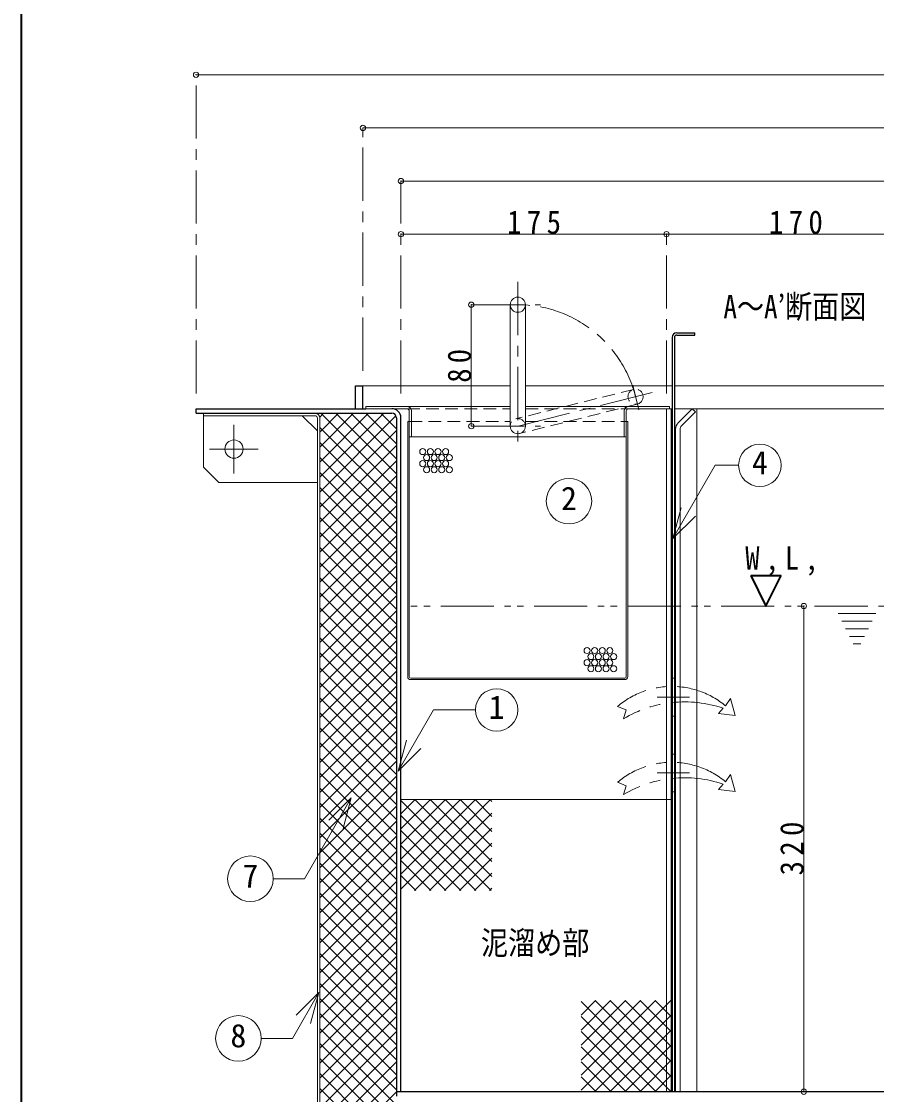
# Model space of a CAD drawing. Units: millimetres at full size, sheet at 1:7. Extents: x -1480 to 1355, y -979 to 988.
# Drawn here: x -1480 to -916, y -613 to 94 of the extents above; entities that cross this region are included whole.
import ezdxf
from ezdxf.enums import TextEntityAlignment as Align

# ---------------------------------------------------------------- set-up
doc = ezdxf.new("R2010")
doc.units = ezdxf.units.MM
doc.header["$LTSCALE"] = 7
doc.header["$PDMODE"] = 32
doc.header["$PDSIZE"] = 3.5
for name, pattern in [('CHAIN1', [8, 5, -1, 1, -1]), ('DASHED1', [1.8, 1.2, -0.6]), ('DOUBLE_CHAIN1', [8.8, 5, -1, 0.6, -0.6, 0.6, -1])]:
    doc.linetypes.add(name, pattern=pattern)
doc.layers.add('0-0_ﾚｲﾔ1', color=4, linetype='Continuous', lineweight=9)
doc.styles.add('ＭＳ ゴシック', font='')
doc.styles.get('ＭＳ ゴシック').set_extended_font_data('MS Gothic')

msp = doc.modelspace()

# ---------------------------------------------------------------- linework, layer by layer
at = {"layer": '0-0_ﾚｲﾔ1', "color": 1, "lineweight": 40}
for p, q in [((-1479.745, -979.045), (-1479.745, 987.955)), ((-999.245, -271.045), (-979.245, -271.045))]:
    msp.add_line(p, q, dxfattribs=at)
at = {"layer": '0-0_ﾚｲﾔ1'}
for p, q in [((-1364.745, 58.955), (-394.745, 58.955)), ((-1254.745, 23.955), (-504.745, 23.955)), ((-1229.745, -11.045), (-529.745, -11.045)), ((-1229.745, -46.045), (-1054.745, -46.045)), ((-1054.745, -46.045), (-884.745, -46.045)), ((-1183.391, -92.545), (-1183.391, -172.545)), ((-1254.745, -146.045), (-1157.745, -146.045)), ((-1147.745, -146.045), (-1050.495, -146.045)), ((-1048.995, -146.045), (-504.745, -146.045)), ((-1225.745, -159.545), (-1157.745, -159.545)), ((-1079.745, -159.545), (-1147.745, -159.545)), ((-1051.745, -161.045), (-1050.995, -161.045)), ((-884.745, -161.045), (-1049.495, -161.045)), ((-1034.745, -611.045), (-1034.745, -161.045)), ((-1359.745, -199.645), (-1359.745, -165.645)), ((-1294.745, -165.645), (-1284.745, -175.645)), ((-1283.217, -166.569), (-1280.693, -164.045)), ((-1283.145, -206.095), (-1241.095, -164.045)), ((-1283.145, -196.196), (-1250.995, -164.045)), ((-1283.145, -186.296), (-1260.894, -164.045)), ((-1283.145, -176.397), (-1270.794, -164.045)), ((-1283.145, -215.995), (-1232.996, -165.845)), ((-1282.587, -164.045), (-1232.745, -213.888)), ((-1272.688, -164.045), (-1232.745, -203.988)), ((-1262.788, -164.045), (-1232.745, -194.089)), ((-1252.889, -164.045), (-1232.745, -184.189)), ((-1242.989, -164.045), (-1232.745, -174.29)), ((-1225.245, -169.545), (-1224.245, -169.545)), ((-1225.245, -337.545), (-1225.245, -169.545)), ((-1081.245, -169.545), (-1080.245, -169.545)), ((-1080.245, -337.545), (-1080.245, -169.545)), ((-1283.145, -173.387), (-1232.745, -223.787)), ((-1283.145, -225.894), (-1232.745, -175.494)), ((-1283.145, -183.287), (-1232.745, -233.687)), ((-1224.245, -337.545), (-1224.245, -179.545)), ((-1222.745, -179.545), (-1082.745, -179.545)), ((-1081.245, -337.545), (-1081.245, -179.545)), ((-1283.145, -235.794), (-1232.745, -185.394)), ((-1283.145, -193.186), (-1232.745, -243.586)), ((-1283.145, -245.693), (-1232.745, -195.293)), ((-1359.745, -199.645), (-1349.745, -209.645)), ((-1283.145, -203.086), (-1232.745, -253.486)), ((-1349.745, -209.645), (-1284.745, -209.645)), ((-1283.145, -255.593), (-1232.745, -205.193)), ((-1283.145, -212.985), (-1232.745, -263.385)), ((-1283.145, -265.492), (-1232.745, -215.092)), ((-1283.145, -222.885), (-1232.745, -273.285)), ((-1283.145, -275.392), (-1232.745, -224.992)), ((-1283.145, -232.784), (-1232.745, -283.184)), ((-1283.145, -285.291), (-1232.745, -234.891)), ((-1283.145, -242.684), (-1232.745, -293.084)), ((-1283.145, -295.191), (-1232.745, -244.791)), ((-1283.145, -252.583), (-1232.745, -302.983)), ((-1283.145, -305.09), (-1232.745, -254.69)), ((-1283.145, -262.483), (-1232.745, -312.883)), ((-1283.145, -314.99), (-1232.745, -264.59)), ((-1283.145, -272.382), (-1232.745, -322.782)), ((-1283.145, -324.889), (-1232.745, -274.489)), ((-1283.145, -282.282), (-1232.745, -332.682)), ((-1283.145, -334.789), (-1232.745, -284.389)), ((-1283.145, -292.181), (-1232.745, -342.581)), ((-1283.145, -344.688), (-1232.745, -294.288)), ((-964.245, -291.045), (-964.245, -611.045)), ((-1283.145, -302.081), (-1232.745, -352.481)), ((-1283.145, -354.588), (-1232.745, -304.188)), ((-1283.145, -311.98), (-1232.745, -362.38)), ((-1283.145, -364.487), (-1232.745, -314.087)), ((-1283.145, -321.88), (-1232.745, -372.28)), ((-1283.145, -374.387), (-1232.745, -323.987)), ((-1283.145, -331.779), (-1232.745, -382.179)), ((-1283.145, -384.286), (-1232.745, -333.886)), ((-1082.245, -338.545), (-1223.245, -338.545)), ((-1283.145, -341.678), (-1232.745, -392.078)), ((-1283.145, -394.186), (-1232.745, -343.786)), ((-1082.245, -339.545), (-1223.245, -339.545)), ((-1283.145, -351.578), (-1232.745, -401.978)), ((-1283.145, -404.085), (-1232.745, -353.685)), ((-1283.145, -361.477), (-1232.745, -411.877)), ((-1283.145, -413.985), (-1232.745, -363.585)), ((-1283.145, -371.377), (-1232.745, -421.777)), ((-1283.145, -423.884), (-1232.745, -373.484)), ((-1283.145, -381.276), (-1232.745, -431.676)), ((-1283.145, -433.784), (-1232.745, -383.384)), ((-1283.145, -391.176), (-1232.745, -441.576)), ((-1283.145, -443.683), (-1232.745, -393.283)), ((-1283.145, -401.075), (-1232.745, -451.475)), ((-1283.145, -453.583), (-1232.745, -403.183)), ((-1283.145, -410.975), (-1232.745, -461.375)), ((-1283.145, -463.482), (-1232.745, -413.082)), ((-1283.145, -420.874), (-1232.745, -471.274)), ((-1283.145, -473.382), (-1232.745, -422.982)), ((-1229.745, -477.543), (-1170.747, -418.545)), ((-1229.745, -467.644), (-1180.647, -418.545)), ((-1229.745, -457.744), (-1190.546, -418.545)), ((-1229.745, -447.845), (-1200.446, -418.545)), ((-1229.745, -437.945), (-1210.345, -418.545)), ((-1229.745, -428.046), (-1220.245, -418.545)), ((-1050.995, -418.545), (-1229.745, -418.545)), ((-1229.745, -419.171), (-1170.371, -478.545)), ((-1220.472, -418.545), (-1169.745, -469.272)), ((-1210.572, -418.545), (-1169.745, -459.372)), ((-1200.673, -418.545), (-1169.745, -449.473)), ((-1190.773, -418.545), (-1169.745, -439.573)), ((-1180.874, -418.545), (-1169.745, -429.674)), ((-1170.974, -418.545), (-1169.745, -419.774)), ((-1283.145, -430.774), (-1232.745, -481.174)), ((-1229.745, -429.071), (-1180.271, -478.545)), ((-1220.848, -478.545), (-1169.745, -427.443)), ((-1283.145, -483.281), (-1232.745, -432.881)), ((-1210.948, -478.545), (-1169.745, -437.342)), ((-1283.145, -440.673), (-1232.745, -491.073)), ((-1283.145, -493.181), (-1232.745, -442.781)), ((-1229.745, -438.97), (-1190.17, -478.545)), ((-1283.145, -450.573), (-1232.745, -500.973)), ((-1229.745, -448.87), (-1200.07, -478.545)), ((-1201.049, -478.545), (-1169.745, -447.242)), ((-1283.145, -503.08), (-1232.745, -452.68)), ((-1229.745, -458.769), (-1209.969, -478.545)), ((-1191.149, -478.545), (-1169.745, -457.141)), ((-1283.145, -460.472), (-1232.745, -510.872)), ((-1283.145, -512.98), (-1232.745, -462.58)), ((-1283.145, -470.372), (-1232.745, -520.772)), ((-1283.145, -522.879), (-1232.745, -472.479)), ((-1229.745, -468.669), (-1219.869, -478.545)), ((-1181.25, -478.545), (-1169.745, -467.041)), ((-1283.145, -480.271), (-1232.745, -530.671)), ((-1171.35, -478.545), (-1169.745, -476.94)), ((-1283.145, -532.779), (-1232.745, -482.379)), ((-1283.145, -490.171), (-1232.745, -540.571)), ((-1283.145, -542.678), (-1232.745, -492.278)), ((-1283.145, -500.07), (-1232.745, -550.47)), ((-1283.145, -552.578), (-1232.745, -502.178)), ((-1283.145, -509.97), (-1232.745, -560.37)), ((-1283.145, -562.477), (-1232.745, -512.077)), ((-1283.145, -519.869), (-1232.745, -570.269)), ((-1283.145, -572.377), (-1232.745, -521.977)), ((-1283.145, -529.769), (-1232.745, -580.169)), ((-1283.145, -582.276), (-1232.745, -531.876)), ((-1283.145, -539.668), (-1232.745, -590.068)), ((-1283.145, -592.176), (-1232.745, -541.776)), ((-1283.145, -549.568), (-1232.745, -599.968)), ((-1110.995, -610.043), (-1051.997, -551.045)), ((-1110.995, -600.144), (-1061.897, -551.045)), ((-1110.995, -590.244), (-1071.796, -551.045)), ((-1110.995, -580.345), (-1081.696, -551.045)), ((-1110.995, -570.445), (-1091.595, -551.045)), ((-1110.995, -560.546), (-1101.495, -551.045)), ((-1101.722, -551.045), (-1050.995, -601.772)), ((-1091.822, -551.045), (-1050.995, -591.872)), ((-1081.923, -551.045), (-1050.995, -581.973)), ((-1072.023, -551.045), (-1050.995, -572.073)), ((-1062.124, -551.045), (-1050.995, -562.174)), ((-1052.224, -551.045), (-1050.995, -552.274)), ((-1283.145, -602.075), (-1232.745, -551.675)), ((-1110.995, -551.671), (-1051.621, -611.045)), ((-1283.145, -559.467), (-1232.745, -609.867)), ((-1283.145, -611.975), (-1232.745, -561.575)), ((-1110.995, -561.571), (-1061.521, -611.045)), ((-1102.098, -611.045), (-1050.995, -559.943)), ((-1283.145, -569.367), (-1183.067, -669.445)), ((-1283.145, -621.874), (-1232.745, -571.474)), ((-1110.995, -571.47), (-1071.42, -611.045)), ((-1092.198, -611.045), (-1050.995, -569.842)), ((-1283.145, -579.266), (-1192.966, -669.445)), ((-1283.145, -631.774), (-1232.745, -581.374)), ((-1110.995, -581.37), (-1081.32, -611.045)), ((-1082.299, -611.045), (-1050.995, -579.742)), ((-1283.145, -589.166), (-1202.866, -669.445)), ((-1283.145, -641.673), (-1232.745, -591.273)), ((-1110.995, -591.269), (-1091.219, -611.045)), ((-1072.399, -611.045), (-1050.995, -589.641)), ((-1283.145, -599.065), (-1212.765, -669.445)), ((-1062.5, -611.045), (-1050.995, -599.541)), ((-1283.145, -651.573), (-1232.745, -601.173)), ((-1110.995, -601.169), (-1101.119, -611.045)), ((-1283.145, -608.965), (-1222.665, -669.445)), ((-1283.145, -661.472), (-1232.745, -611.072)), ((-1052.6, -611.045), (-1050.995, -609.44))]:
    msp.add_line(p, q, dxfattribs=at)
at = {"layer": '0-0_ﾚｲﾔ1', "linetype": 'CHAIN1'}
for p, q in [((-1364.745, -151.045), (-1364.745, 58.955)), ((-1254.745, -136.045), (-1254.745, 23.955)), ((-1229.745, -151.045), (-1229.745, -11.045)), ((-1054.745, -151.045), (-1054.745, -46.045)), ((-1152.745, -77.545), (-1152.745, -187.545)), ((-1183.391, -92.545), (-1137.745, -92.545)), ((-1077.028, -145.572), (-1072.991, -161.705)), ((-1064.292, -150.41), (-1152.745, -172.545)), ((-1339.745, -203.645), (-1339.745, -171.645)), ((-1183.391, -172.545), (-1137.745, -172.545)), ((-1323.745, -187.645), (-1355.745, -187.645)), ((-1039.495, -351.045), (-1060.995, -351.045)), ((-1015.776, -356.896), (-1012.607, -352.049)), ((-1012.607, -352.049), (-1009.438, -363.235)), ((-1039.495, -401.045), (-1060.995, -401.045)), ((-1015.776, -406.896), (-1012.607, -402.049)), ((-1012.607, -402.049), (-1009.438, -413.235))]:
    msp.add_line(p, q, dxfattribs=at)
at = {"layer": '0-0_ﾚｲﾔ1', "color": 7, "lineweight": 18}
for p, q in [((-1157.745, -92.545), (-1157.745, -172.545)), ((-1147.745, -92.545), (-1147.745, -172.545)), ((-1252.745, -159.545), (-1252.745, -161.045)), ((-1252.745, -159.545), (-1225.745, -159.545)), ((-1225.745, -161.045), (-1252.745, -161.045)), ((-1224.245, -179.545), (-1224.245, -162.545)), ((-1222.745, -162.545), (-1222.745, -179.545)), ((-1082.745, -162.545), (-1082.745, -179.545)), ((-1081.245, -179.545), (-1081.245, -162.545)), ((-1079.745, -159.545), (-1052.745, -159.545)), ((-1079.745, -161.045), (-1051.745, -161.045)), ((-1054.745, -611.045), (-1054.745, -161.045)), ((-1052.745, -161.045), (-1052.745, -159.545)), ((-1051.745, -611.045), (-1051.745, -161.045)), ((-1359.745, -165.645), (-1359.745, -164.045)), ((-1286.345, -165.645), (-1359.745, -165.645)), ((-1284.745, -667.845), (-1284.745, -167.245)), ((-1283.145, -666.245), (-1283.145, -167.245)), ((-1044.867, -172.409), (-1035.624, -163.167)), ((-1048.745, -174.531), (-1048.745, -611.045)), ((-1045.745, -174.531), (-1045.745, -611.045)), ((-1224.245, -179.545), (-1222.745, -179.545)), ((-1082.745, -179.545), (-1081.245, -179.545)), ((-1050.528, -246.641), (-1045.093, -226.356)), ((-1050.528, -246.641), (-1035.679, -231.791)), ((-1231.496, -399.781), (-1226.061, -379.497)), ((-1231.496, -399.781), (-1216.647, -384.932)), ((-1262.44, -417.378), (-1293.241, -470.727)), ((-1262.44, -417.378), (-1277.29, -432.228)), ((-1262.44, -417.378), (-1267.876, -437.663)), ((-1313.902, -470.727), (-1293.241, -470.727)), ((-1283.865, -545.779), (-1301.256, -575.9)), ((-1283.865, -545.779), (-1298.714, -560.628)), ((-1283.865, -545.779), (-1289.3, -566.063)), ((-1321.832, -575.9), (-1301.256, -575.9))]:
    msp.add_line(p, q, dxfattribs=at)
at = {"layer": '0-0_ﾚｲﾔ1', "color": 5, "lineweight": 25}
for p, q in [((-1047.995, -111.045), (-1035.995, -111.045)), ((-1047.995, -112.545), (-1035.995, -112.545)), ((-1035.995, -112.545), (-1035.995, -111.045)), ((-1050.995, -114.045), (-1050.995, -611.045)), ((-1049.495, -114.045), (-1049.495, -611.045)), ((-1259.745, -161.045), (-1259.745, -146.045)), ((-1259.745, -146.045), (-1254.745, -146.045)), ((-1254.745, -161.045), (-1254.745, -146.045)), ((-1364.745, -164.045), (-1364.745, -161.045)), ((-1364.745, -161.045), (-1252.745, -161.045)), ((-1364.745, -164.045), (-1235.745, -164.045)), ((-1232.745, -167.045), (-1232.745, -614.045)), ((-1229.745, -611.045), (-1229.745, -167.045)), ((-526.745, -611.045), (-1232.745, -611.045))]:
    msp.add_line(p, q, dxfattribs=at)
at = {"layer": '0-0_ﾚｲﾔ1', "linetype": 'DASHED1'}
for p, q in [((-1076.504, -148.312), (-1153.959, -167.695)), ((-1225.745, -161.045), (-1157.745, -161.045)), ((-1074.076, -158.012), (-1151.531, -177.396)), ((-1147.745, -161.045), (-1079.745, -161.045)), ((-1224.245, -169.545), (-1157.745, -169.545)), ((-1147.745, -169.545), (-1081.245, -169.545)), ((-1049.495, -338.545), (-1050.995, -338.545)), ((-1049.495, -363.545), (-1050.995, -363.545)), ((-1049.495, -388.545), (-1050.995, -388.545)), ((-1049.495, -413.545), (-1050.995, -413.545))]:
    msp.add_line(p, q, dxfattribs=at)
at = {"layer": '0-0_ﾚｲﾔ1', "linetype": 'DOUBLE_CHAIN1'}
for p, q in [((-675.745, -291.045), (-1224.745, -291.045)), ((-916.745, -296.045), (-941.745, -296.045)), ((-919.245, -301.045), (-939.245, -301.045)), ((-921.745, -306.045), (-936.745, -306.045)), ((-924.245, -311.045), (-934.245, -311.045)), ((-926.745, -316.045), (-931.745, -316.045))]:
    msp.add_line(p, q, dxfattribs=at)
at = {"layer": '0-0_ﾚｲﾔ1', "color": 7, "lineweight": 18}
for points in [[(-1046.988, -170.288), (-1037.745, -161.045), (-1035.624, -163.167)], [(-1050.528, -246.641), (-1022.647, -198.35), (-1007.215, -198.35)], [(-1231.496, -399.781), (-1208.248, -359.514), (-1180.672, -359.514)]]:
    msp.add_lwpolyline(points, dxfattribs=at)
at = {"layer": '0-0_ﾚｲﾔ1', "color": 1, "lineweight": 40}
msp.add_lwpolyline([(-999.245, -271.045), (-989.245, -291.045), (-979.245, -271.045)], dxfattribs=at)
at = {"layer": '0-0_ﾚｲﾔ1', "linetype": 'CHAIN1'}
for points in [[(-1086.994, -357.176), (-1081.401, -359.506), (-1083.079, -365.286)], [(-1017.454, -358.388), (-1020.437, -361.93), (-1009.438, -363.235)], [(-1086.994, -407.176), (-1081.401, -409.506), (-1083.079, -415.286)], [(-1017.454, -408.388), (-1020.437, -411.93), (-1009.438, -413.235)]]:
    msp.add_lwpolyline(points, dxfattribs=at)
at = {"layer": '0-0_ﾚｲﾔ1', "color": 7, "lineweight": 18}
for centre, radius in [((-1152.745, -92.545), 5), ((-993.215, -198.35), 14), ((-1118.992, -221.939), 15), ((-1166.672, -359.514), 14), ((-1328.902, -470.727), 15), ((-1336.832, -575.9), 15)]:
    msp.add_circle(centre, radius, dxfattribs=at)
at = {"layer": '0-0_ﾚｲﾔ1', "linetype": 'DASHED1'}
msp.add_circle((-1075.139, -153.124), 5, dxfattribs=at)
at = {"layer": '0-0_ﾚｲﾔ1'}
for centre, radius in [((-1339.745, -187.645), 6), ((-1215.328, -189.275), 2), ((-1210.328, -189.275), 2), ((-1205.328, -189.275), 2), ((-1200.328, -189.275), 2), ((-1215.328, -197.275), 2), ((-1212.828, -193.275), 2), ((-1210.328, -197.275), 2), ((-1207.828, -193.275), 2), ((-1205.328, -197.275), 2), ((-1202.828, -193.275), 2), ((-1200.328, -197.275), 2), ((-1197.828, -193.275), 2), ((-1212.828, -201.275), 2), ((-1207.828, -201.275), 2), ((-1202.828, -201.275), 2), ((-1197.828, -201.275), 2), ((-1107.086, -320.369), 2), ((-1104.586, -324.369), 2), ((-1102.086, -320.369), 2), ((-1099.586, -324.369), 2), ((-1097.086, -320.369), 2), ((-1094.586, -324.369), 2), ((-1092.086, -320.369), 2), ((-1089.586, -324.369), 2), ((-1107.086, -328.369), 2), ((-1104.586, -332.369), 2), ((-1102.086, -328.369), 2), ((-1099.586, -332.369), 2), ((-1097.086, -328.369), 2), ((-1094.586, -332.369), 2), ((-1092.086, -328.369), 2), ((-1089.586, -332.369), 2)]:
    msp.add_circle(centre, radius, dxfattribs=at)
at = {"layer": '0-0_ﾚｲﾔ1', "linetype": 'CHAIN1'}
for centre, radius, start, end in [((-1152.745, -172.545), 80, 14.05, 90), ((-1051.22, -399.24), 55.219, 50.06934, 130.38062), ((-1042.789, -432.973), 78.771, 71.2386, 120.76247), ((-1051.22, -449.24), 55.219, 50.06934, 130.38062), ((-1042.789, -482.973), 78.771, 71.2386, 120.76247)]:
    msp.add_arc(centre, radius, start, end, dxfattribs=at)
at = {"layer": '0-0_ﾚｲﾔ1', "color": 5, "lineweight": 25}
for centre, radius, start, end in [((-1047.995, -114.045), 3, 90, 180), ((-1047.995, -114.045), 1.5, 90, 180), ((-1235.745, -167.045), 6, 0, 90), ((-1235.745, -167.045), 3, 0, 90)]:
    msp.add_arc(centre, radius, start, end, dxfattribs=at)
at = {"layer": '0-0_ﾚｲﾔ1', "color": 7, "lineweight": 18}
for centre, radius, start, end in [((-1225.745, -162.545), 3, 0, 90), ((-1225.745, -162.545), 1.5, 0, 90), ((-1079.745, -162.545), 3, 90, 180), ((-1079.745, -162.545), 1.5, 90, 180), ((-1286.345, -167.245), 3.2, 0, 90), ((-1286.345, -167.245), 1.6, 0, 90), ((-1152.745, -172.545), 5, 180, 0), ((-1042.745, -174.531), 6, 135, 180), ((-1042.745, -174.531), 3, 135, 180)]:
    msp.add_arc(centre, radius, start, end, dxfattribs=at)
at = {"layer": '0-0_ﾚｲﾔ1', "linetype": 'DASHED1'}
msp.add_arc((-1152.745, -172.545), 5, 0, 180, dxfattribs=at)
at = {"layer": '0-0_ﾚｲﾔ1'}
for centre, radius, start, end in [((-1223.245, -337.545), 2, 180, 270), ((-1223.245, -337.545), 1, 180, 270), ((-1082.245, -337.545), 1, 270, 0), ((-1082.245, -337.545), 2, 270, 0)]:
    msp.add_arc(centre, radius, start, end, dxfattribs=at)
for p in [(-1364.745, 58.955), (-1254.745, 23.955), (-1229.745, -11.045), (-1229.745, -46.045), (-1054.745, -46.045), (-1183.391, -92.545), (-1183.391, -172.545), (-964.245, -291.045), (-964.245, -611.045)]:
    msp.add_point(p, dxfattribs=at)

# ---------------------------------------------------------------- texts
at = {"layer": '0-0_ﾚｲﾔ1', "color": 7, "style": 'ＭＳ ゴシック', "width": 0.85}
for s, p in [('A～A’断面図', (-1017.245, -106.045)), ('泥溜め部', (-1176.995, -525.295))]:
    msp.add_text(s, height=15.4, dxfattribs=at).set_placement(p, align=Align.BOTTOM_LEFT)
at = {"layer": '0-0_ﾚｲﾔ1', "color": 7, "style": 'ＭＳ ゴシック'}
for s, p in [('4', (-998.465, -208.85)), ('2', (-1124.242, -232.439)), ('1', (-1171.922, -370.014)), ('7', (-1334.152, -481.227)), ('8', (-1342.082, -586.4))]:
    msp.add_text(s, height=15.4, dxfattribs=at).set_placement(p, align=Align.BOTTOM_LEFT)
at = {"layer": '0-0_ﾚｲﾔ1', "color": 7, "char_height": 15.4, "attachment_point": 7, "style": 'ＭＳ ゴシック'}
for s, insert in [('\\T1.38;\\W0.9;175', (-1159.745, -46.045)), ('\\T1.38;\\W0.9;170', (-987.245, -46.045)), ('\\T1.38;\\W0.9;W,L,', (-1002.87, -271.045))]:
    msp.add_mtext(s, dxfattribs=dict(at, insert=insert))
at = {"layer": '0-0_ﾚｲﾔ1', "color": 7, "char_height": 15.4, "attachment_point": 7, "rotation": 90, "style": 'ＭＳ ゴシック'}
for s, insert in [('\\T1.36;\\W0.9;80', (-1183.391, -143.92)), ('\\T1.38;\\W0.9;320', (-964.245, -468.545))]:
    msp.add_mtext(s, dxfattribs=dict(at, insert=insert))

doc.saveas('drawing.dxf')
